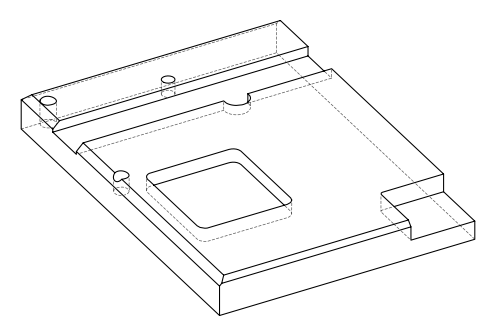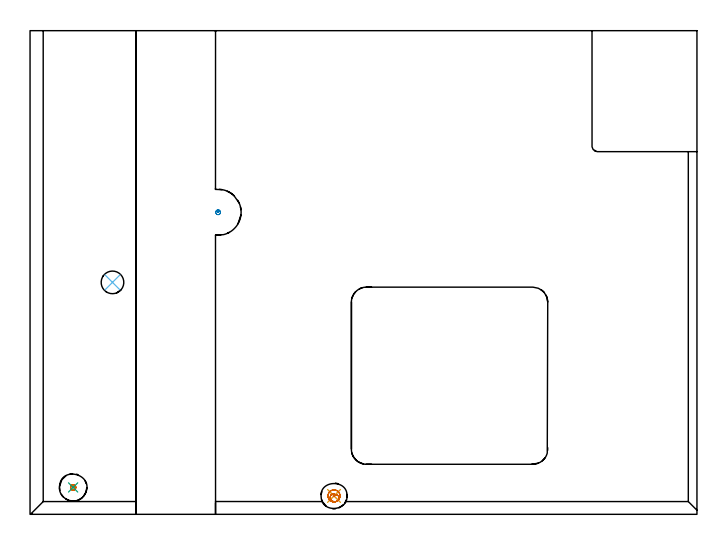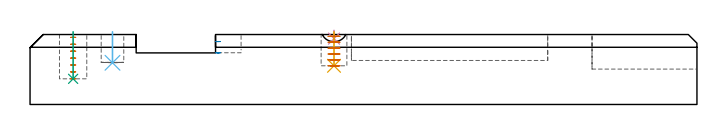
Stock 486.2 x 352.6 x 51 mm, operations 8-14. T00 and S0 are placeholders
(PLAN: 14 operations, 10 tool changes, 117.9 min)
(1 AREA_MILL | FG_CHAMFER_SURFACE | UGT0205_001 | 2.51 min | 3590 mm3)
(2 AREA_MILL_1 | FG_CHAMFER_SURFACE_1 | UGT0205_001 | 11.34 min | 15966 mm3)
(3 AREA_MILL_2 | FG_CHAMFER_SURFACE_2 | UGT0205_001 | 11.29 min | 15425 mm3)
(4 AREA_MILL_3 | FG_CHAMFER_SURFACE_3 | UGT0205_001 | 6.36 min | 5187 mm3)
(5 MILL_CORNER_NOTCH_RECTANGULAR | CORNER_NOTCH_RECTANGULAR | NXT0201_008 | Follow Part, ap 1.5, ae 75% | 64.63 min | 170033 mm3)
(6 MILL_RECTANGULAR_POCKET | POCKET_RECTANGULAR_STRAIGHT | UGT0201_008 | Follow Part, ap 4, ae 75% | 15.81 min | 347135 mm3)
(7 MILL_RECTANGULAR_SLOT | SLOT_RECTANGULAR | UGT0201_020 | Follow Part, ap 12.5, ae 75% | 3.71 min | 272643 mm3)
(8 MILL_BLIND_HOLE_FROM_SOLID_MATERIAL | STEP1POCKET | UGT0201_008 | Spiral | 0.52 min | 10105 mm3)
(9 MILL_BLIND_HOLE_FROM_SOLID_MATERIAL_1 | STEP1POCKET_1 | UGT0201_018 | Spiral | 0.14 min | 6674 mm3)
(10 BORE_BLIND_HOLE | STEP1POCKET | UGT0332_076 | 0.14 min | 0 mm3)
(11 SPOT_DRILL | STEP1POCKET_2 | NXT0321_9005460120000 | 0.05 min | 205 mm3)
(12 DRILL_BLIND_HOLE_INTO_CENTER | STEP1POCKET_2 | NXT0301_128 | 0.1 min | 2279 mm3)
(13 INDEXABLE_INSERT_DRILL_BLIND_HOLE_FROM_SOLID | STEP1POCKET_3 | NXT0302_004 | 0.09 min | 4305 mm3)
(14 MILL_ROUGH_BLIND_HOLE_CONTOUR | STEP1POCKET_2 | NXT0201_013 | Spiral | 1.19 min | 3737 mm3)
(TOOL UGT0205_001 | Chamfer Mill 20 x 3 x 45 deg. | D20 FL50 Z2)
(TOOL NXT0201_008 | ENDMILL 6mm [2P460-0600-NA 1630] | D6 FL26 Z6)
(TOOL UGT0201_008 | End Mill 16 mm | D16 FL32 Z4)
(TOOL UGT0201_020 | End mill 50 mm | D50 FL50 Z4)
(TOOL UGT0201_018 | End mill 30 mm | D30 FL50 Z4)
(TOOL UGT0332_076 | 19.75 mm Rough Boring Bar | D19.75)
(TOOL NXT0321_9005460120000 | NC Spot Drill, 142deg, 12mm, Carbide, Uncoated | D12 PA142 FL30 Z2)
(TOOL NXT0301_128 | Carbide Drill 12mm [861.1-1200-036A1-GP GC34] | D12 PA150 FL37.4 Z2)
(TOOL NXT0302_004 | Index. Insert Drill 16.5mm [880-D1650L20-05] | D16.5 PA176 FL83 Z2)
(TOOL NXT0201_013 | ENDMILL 10mm | D10 FL30 Z4)
(OP 8 MILL_BLIND_HOLE_FROM_SOLID_MATERIAL)
G17 G21 G94 G90
T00 M6
G54
G17 G0 G90 X31.4 Y19.6 S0 M3
G43 Z61. H0
Z48.957
G94 G3 X32.375 Y20.575 R0.975 F250.
X31.4 Y21.55 R0.975
X29.45 Y19.6 R1.95
X31.4 Y21.55 R-1.95
X30.425 Y20.575 R0.975
X31.4 Y19.6 R0.975
G0 Z43.914
G3 X32.375 Y20.575 R0.975
X31.4 Y21.55 R0.975
X29.45 Y19.6 R1.95
X31.4 Y21.55 R-1.95
X30.425 Y20.575 R0.975
X31.4 Y19.6 R0.975
G0 Z38.871
G3 X32.375 Y20.575 R0.975
X31.4 Y21.55 R0.975
X29.45 Y19.6 R1.95
X31.4 Y21.55 R-1.95
X30.425 Y20.575 R0.975
X31.4 Y19.6 R0.975
G0 Z33.829
G3 X32.375 Y20.575 R0.975
X31.4 Y21.55 R0.975
X29.45 Y19.6 R1.95
X31.4 Y21.55 R-1.95
X30.425 Y20.575 R0.975
X31.4 Y19.6 R0.975
G0 Z28.786
G3 X32.375 Y20.575 R0.975
X31.4 Y21.55 R0.975
X29.45 Y19.6 R1.95
X31.4 Y21.55 R-1.95
X30.425 Y20.575 R0.975
X31.4 Y19.6 R0.975
G0 Z23.743
G3 X32.375 Y20.575 R0.975
X31.4 Y21.55 R0.975
X29.45 Y19.6 R1.95
X31.4 Y21.55 R-1.95
X30.425 Y20.575 R0.975
X31.4 Y19.6 R0.975
G0 Z18.7
G3 X32.375 Y20.575 R0.975
X31.4 Y21.55 R0.975
X29.45 Y19.6 R1.95
X31.4 Y21.55 R-1.95
X30.425 Y20.575 R0.975
X31.4 Y19.6 R0.975
G0 Z61.
M5
M2
(OP 9 MILL_BLIND_HOLE_FROM_SOLID_MATERIAL_1)
G17 G21 G94 G90
T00 M6
G54
G17 G0 G90 X137.1 Y220.2 S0 M3
G43 Z61. H0
Z45.85
G94 G3 X137.975 Y221.075 R0.875 F250.
X137.1 Y221.95 R0.875
X135.35 Y220.2 R1.75
X137.1 Y221.95 R-1.75
X136.225 Y221.075 R0.875
X137.1 Y220.2 R0.875
G0 Z37.7
G3 X137.975 Y221.075 R0.875
X137.1 Y221.95 R0.875
X135.35 Y220.2 R1.75
X137.1 Y221.95 R-1.75
X136.225 Y221.075 R0.875
X137.1 Y220.2 R0.875
G0 Z61.
M5
M2
(OP 10 BORE_BLIND_HOLE)
G17 G21 G94 G90
T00 M6
G54
G17 G0 G90 X31.4 Y19.6 S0 M3
G43 Z61. H0
G94 G85 G98 Z18.7 F250. R53.
G80
M5
M2
(OP 11 SPOT_DRILL)
G17 G21 G94 G90
T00 M6
G54
G17 G0 G90 X221.6 Y13.4 S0 M3
G43 Z61. H0
G94 G81 G98 Z48. F250. R54.
G80
M5
M2
(OP 12 DRILL_BLIND_HOLE_INTO_CENTER)
G17 G21 G94 G90
T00 M6
G54
G17 G0 G90 X221.6 Y13.4 S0 M3
G43 Z61. H1
G94 G81 G98 Z28.2 F250. R53.
G80
M5
M2
(OP 13 INDEXABLE_INSERT_DRILL_BLIND_HOLE_FROM_SOLID)
G17 G21 G94 G90
T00 M6
G54
G17 G0 G90 X60.1 Y169.1 S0 M3
G43 Z61. H1
G94 G81 G98 Z30.4 F250. R53.
G80
M5
M2
(OP 14 MILL_ROUGH_BLIND_HOLE_CONTOUR)
G17 G21 G94 G90
T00 M6
G54
G17 G0 G90 X221.6 Y13.4 S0 M3
G43 Z61. H0
Z49.7
G94 G3 X221.86 Y14.761 R0.706 F250.
X219.554 Y14.21 R2.063
X220.022 Y9.937 R2.904
X224.807 Y10.388 R3.633
X224.612 Y16.607 R4.4
X224.807 Y10.388 R-4.4
X224.71 Y13.498 R2.2
X221.6 Y13.4 R2.2
G0 Z45.4
G3 X221.86 Y14.761 R0.706
X219.554 Y14.21 R2.063
X220.022 Y9.937 R2.904
X224.807 Y10.388 R3.633
X224.612 Y16.607 R4.4
X224.807 Y10.388 R-4.4
X224.71 Y13.498 R2.2
X221.6 Y13.4 R2.2
G0 Z41.1
G3 X221.86 Y14.761 R0.706
X219.554 Y14.21 R2.063
X220.022 Y9.937 R2.904
X224.807 Y10.388 R3.633
X224.612 Y16.607 R4.4
X224.807 Y10.388 R-4.4
X224.71 Y13.498 R2.2
X221.6 Y13.4 R2.2
G0 Z36.8
G3 X221.86 Y14.761 R0.706
X219.554 Y14.21 R2.063
X220.022 Y9.937 R2.904
X224.807 Y10.388 R3.633
X224.612 Y16.607 R4.4
X224.807 Y10.388 R-4.4
X224.71 Y13.498 R2.2
X221.6 Y13.4 R2.2
G0 Z32.5
G3 X221.86 Y14.761 R0.706
X219.554 Y14.21 R2.063
X220.022 Y9.937 R2.904
X224.807 Y10.388 R3.633
X224.612 Y16.607 R4.4
X224.807 Y10.388 R-4.4
X224.71 Y13.498 R2.2
X221.6 Y13.4 R2.2
G0 Z28.2
G3 X221.86 Y14.761 R0.706
X219.554 Y14.21 R2.063
X220.022 Y9.937 R2.904
X224.807 Y10.388 R3.633
X224.612 Y16.607 R4.4
X224.807 Y10.388 R-4.4
X224.71 Y13.498 R2.2
X221.6 Y13.4 R2.2
G0 Z61.
M5
M2
